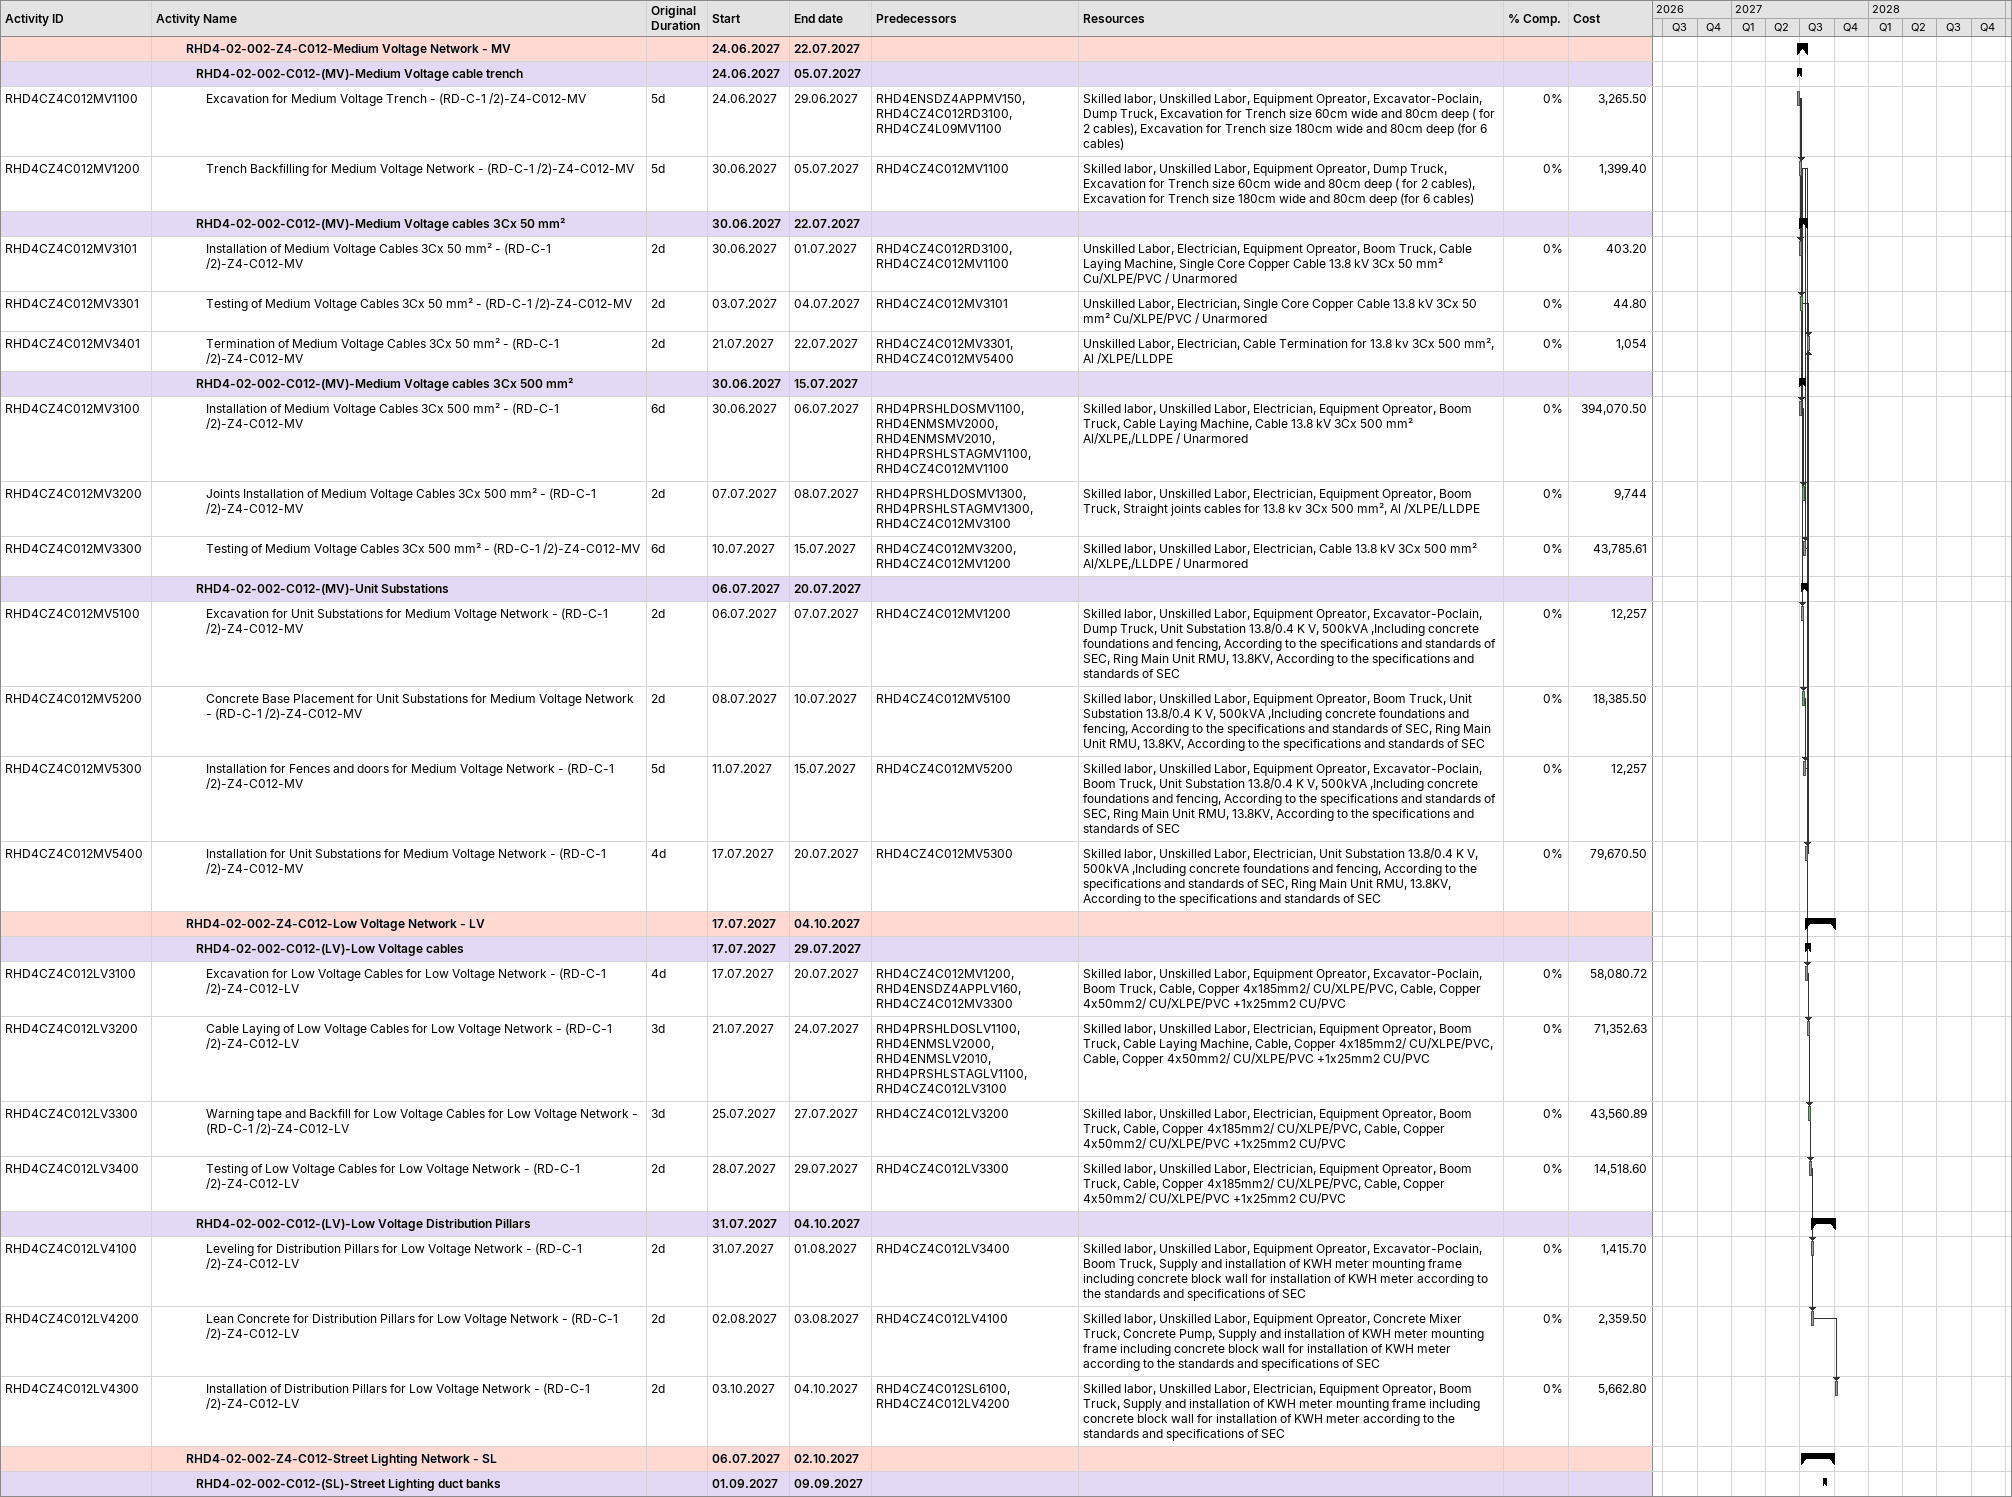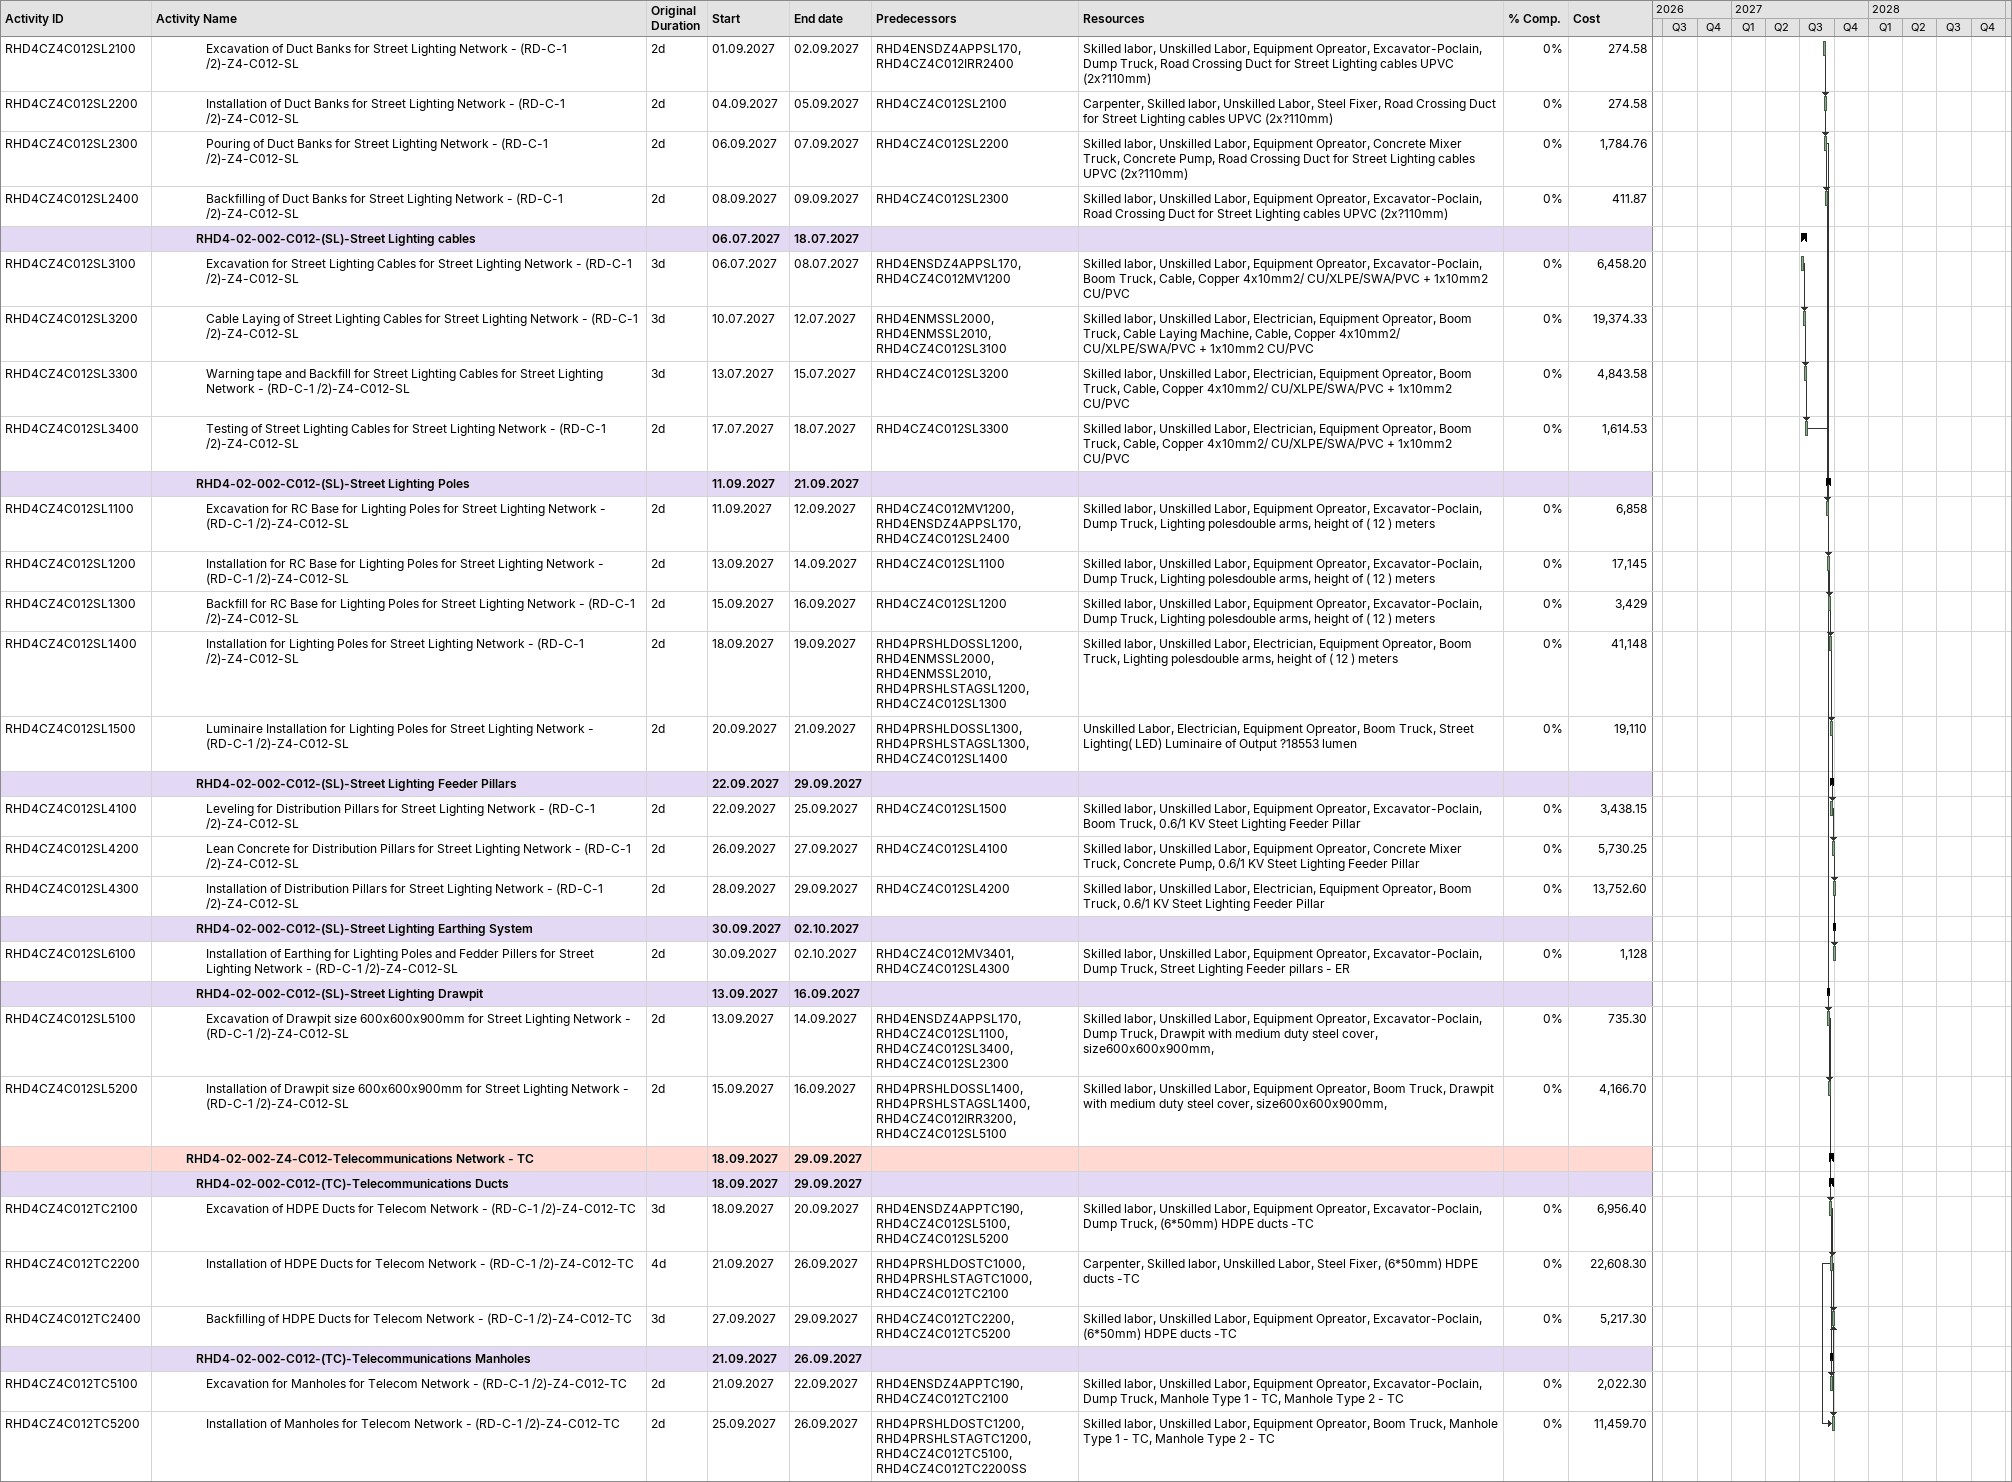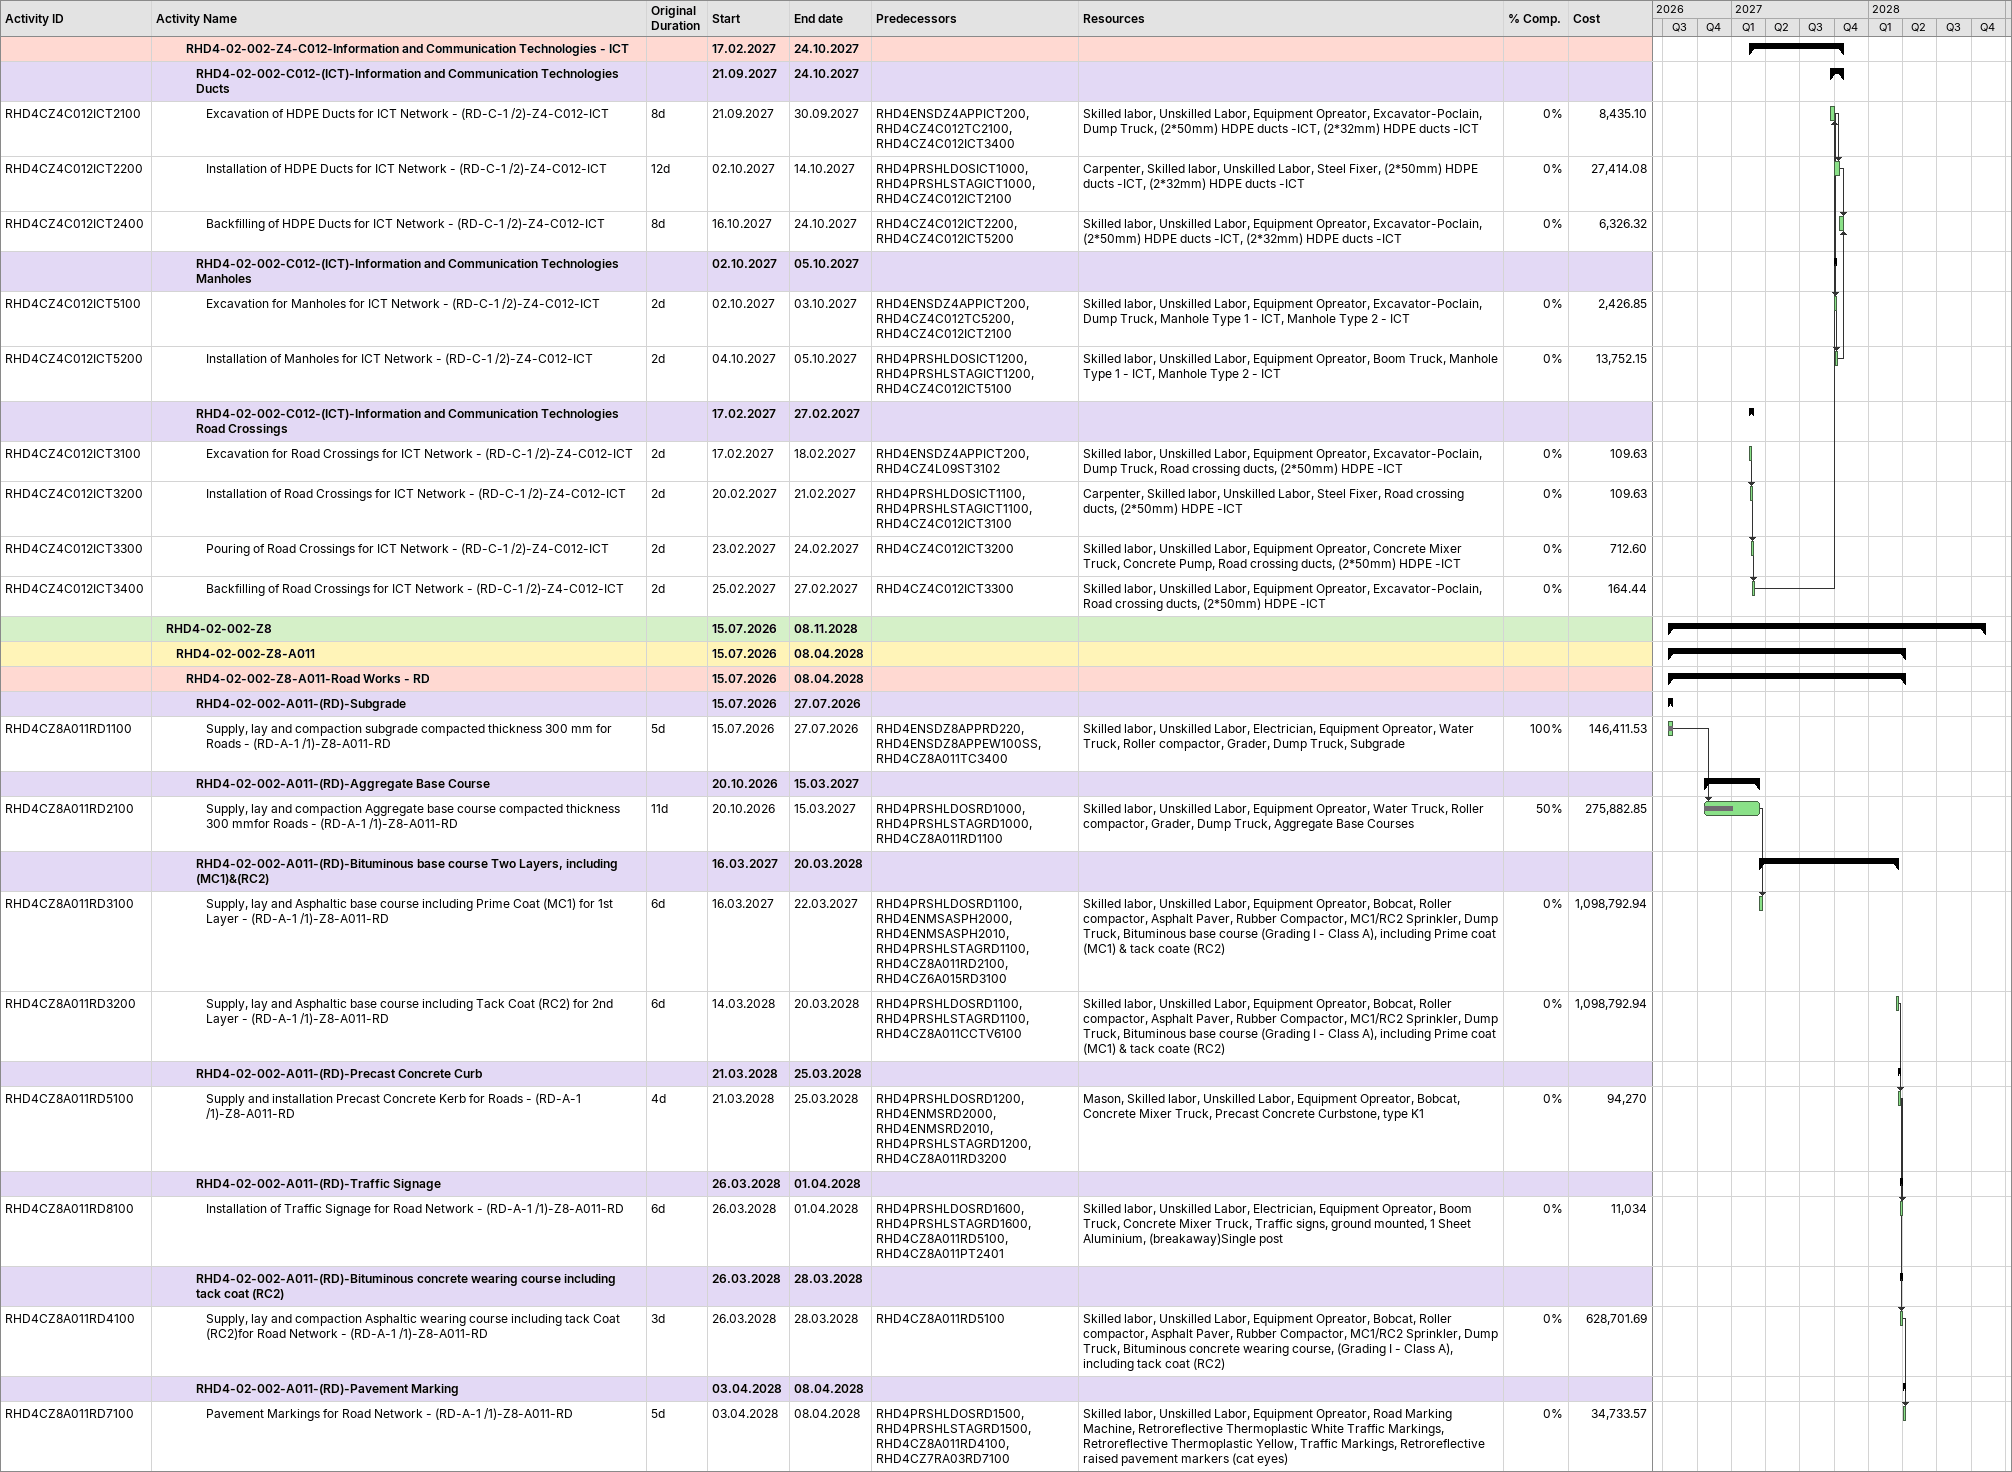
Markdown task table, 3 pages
| ID | Level | Task | Original duration | Start | Finish | Predecessors | Resources | % complete | Cost |
|---|---|---|---|---|---|---|---|---|---|
|  | 4 | **RHD4-02-002-Z4-C012-Medium Voltage Network - MV** |  | 2027-06-24 | 2027-07-22 |  |  |  |  |
|  | 5 | **RHD4-02-002-C012-(MV)-Medium Voltage cable trench** |  | 2027-06-24 | 2027-07-05 |  |  |  |  |
| RHD4CZ4C012MV1100 | 6 | Excavation for Medium Voltage Trench - (RD-C-1 /2)-Z4-C012-MV | 5d | 2027-06-24 | 2027-06-29 | RHD4ENSDZ4APPMV150, RHD4CZ4C012RD3100, RHD4CZ4L09MV1100 | Skilled labor, Unskilled Labor, Equipment Opreator, Excavator-Poclain, Dump Truck, Excavation for Trench size 60cm wide and 80cm deep ( for 2 cables), Excavation for Trench size 180cm wide and 80cm deep (for 6 cables) | 0 | 3265.50 |
| RHD4CZ4C012MV1200 | 6 | Trench Backfilling for Medium Voltage Network - (RD-C-1 /2)-Z4-C012-MV | 5d | 2027-06-30 | 2027-07-05 | RHD4CZ4C012MV1100 | Skilled labor, Unskilled Labor, Equipment Opreator, Dump Truck, Excavation for Trench size 60cm wide and 80cm deep ( for 2 cables), Excavation for Trench size 180cm wide and 80cm deep (for 6 cables) | 0 | 1399.40 |
|  | 5 | **RHD4-02-002-C012-(MV)-Medium Voltage cables 3Cx 50 mm²** |  | 2027-06-30 | 2027-07-22 |  |  |  |  |
| RHD4CZ4C012MV3101 | 6 | Installation of Medium Voltage Cables 3Cx 50 mm² - (RD-C-1 /2)-Z4-C012-MV | 2d | 2027-06-30 | 2027-07-01 | RHD4CZ4C012RD3100, RHD4CZ4C012MV1100 | Unskilled Labor, Electrician, Equipment Opreator, Boom Truck, Cable Laying Machine, Single Core Copper Cable 13.8 kV 3Cx 50 mm² Cu/XLPE/PVC / Unarmored | 0 | 403.20 |
| RHD4CZ4C012MV3301 | 6 | Testing of Medium Voltage Cables 3Cx 50 mm² - (RD-C-1 /2)-Z4-C012-MV | 2d | 2027-07-03 | 2027-07-04 | RHD4CZ4C012MV3101 | Unskilled Labor, Electrician, Single Core Copper Cable 13.8 kV 3Cx 50 mm² Cu/XLPE/PVC / Unarmored | 0 | 44.80 |
| RHD4CZ4C012MV3401 | 6 | Termination of Medium Voltage Cables 3Cx 50 mm² - (RD-C-1 /2)-Z4-C012-MV | 2d | 2027-07-21 | 2027-07-22 | RHD4CZ4C012MV3301, RHD4CZ4C012MV5400 | Unskilled Labor, Electrician, Cable Termination for 13.8 kv 3Cx 500 mm², Al /XLPE/LLDPE | 0 | 1054 |
|  | 5 | **RHD4-02-002-C012-(MV)-Medium Voltage cables 3Cx 500 mm²** |  | 2027-06-30 | 2027-07-15 |  |  |  |  |
| RHD4CZ4C012MV3100 | 6 | Installation of Medium Voltage Cables 3Cx 500 mm² - (RD-C-1 /2)-Z4-C012-MV | 6d | 2027-06-30 | 2027-07-06 | RHD4PRSHLDOSMV1100, RHD4ENMSMV2000, RHD4ENMSMV2010, RHD4PRSHLSTAGMV1100, RHD4CZ4C012MV1100 | Skilled labor, Unskilled Labor, Electrician, Equipment Opreator, Boom Truck, Cable Laying Machine, Cable 13.8 kV 3Cx 500 mm² Al/XLPE,/LLDPE / Unarmored | 0 | 394070.50 |
| RHD4CZ4C012MV3200 | 6 | Joints Installation of Medium Voltage Cables 3Cx 500 mm² - (RD-C-1 /2)-Z4-C012-MV | 2d | 2027-07-07 | 2027-07-08 | RHD4PRSHLDOSMV1300, RHD4PRSHLSTAGMV1300, RHD4CZ4C012MV3100 | Skilled labor, Unskilled Labor, Electrician, Equipment Opreator, Boom Truck, Straight joints cables for 13.8 kv 3Cx 500 mm², Al /XLPE/LLDPE | 0 | 9744 |
| RHD4CZ4C012MV3300 | 6 | Testing of Medium Voltage Cables 3Cx 500 mm² - (RD-C-1 /2)-Z4-C012-MV | 6d | 2027-07-10 | 2027-07-15 | RHD4CZ4C012MV3200, RHD4CZ4C012MV1200 | Skilled labor, Unskilled Labor, Electrician, Cable 13.8 kV 3Cx 500 mm² Al/XLPE,/LLDPE / Unarmored | 0 | 43785.61 |
|  | 5 | **RHD4-02-002-C012-(MV)-Unit Substations** |  | 2027-07-06 | 2027-07-20 |  |  |  |  |
| RHD4CZ4C012MV5100 | 6 | Excavation for Unit Substations for Medium Voltage Network - (RD-C-1 /2)-Z4-C012-MV | 2d | 2027-07-06 | 2027-07-07 | RHD4CZ4C012MV1200 | Skilled labor, Unskilled Labor, Equipment Opreator, Excavator-Poclain, Dump Truck, Unit Substation 13.8/0.4 K V, 500kVA ,Including concrete foundations and fencing, According to the specifications and standards of SEC, Ring Main Unit RMU, 13.8KV, According to the specifications and standards of SEC | 0 | 12257 |
| RHD4CZ4C012MV5200 | 6 | Concrete Base Placement for Unit Substations for Medium Voltage Network - (RD-C-1 /2)-Z4-C012-MV | 2d | 2027-07-08 | 2027-07-10 | RHD4CZ4C012MV5100 | Skilled labor, Unskilled Labor, Equipment Opreator, Boom Truck, Unit Substation 13.8/0.4 K V, 500kVA ,Including concrete foundations and fencing, According to the specifications and standards of SEC, Ring Main Unit RMU, 13.8KV, According to the specifications and standards of SEC | 0 | 18385.50 |
| RHD4CZ4C012MV5300 | 6 | Installation for Fences and doors for Medium Voltage Network - (RD-C-1 /2)-Z4-C012-MV | 5d | 2027-07-11 | 2027-07-15 | RHD4CZ4C012MV5200 | Skilled labor, Unskilled Labor, Equipment Opreator, Excavator-Poclain, Boom Truck, Unit Substation 13.8/0.4 K V, 500kVA ,Including concrete foundations and fencing, According to the specifications and standards of SEC, Ring Main Unit RMU, 13.8KV, According to the specifications and standards of SEC | 0 | 12257 |
| RHD4CZ4C012MV5400 | 6 | Installation for Unit Substations for Medium Voltage Network - (RD-C-1 /2)-Z4-C012-MV | 4d | 2027-07-17 | 2027-07-20 | RHD4CZ4C012MV5300 | Skilled labor, Unskilled Labor, Electrician, Unit Substation 13.8/0.4 K V, 500kVA ,Including concrete foundations and fencing, According to the specifications and standards of SEC, Ring Main Unit RMU, 13.8KV, According to the specifications and standards of SEC | 0 | 79670.50 |
|  | 4 | **RHD4-02-002-Z4-C012-Low Voltage Network - LV** |  | 2027-07-17 | 2027-10-04 |  |  |  |  |
|  | 5 | **RHD4-02-002-C012-(LV)-Low Voltage cables** |  | 2027-07-17 | 2027-07-29 |  |  |  |  |
| RHD4CZ4C012LV3100 | 6 | Excavation for Low Voltage Cables for Low Voltage Network - (RD-C-1 /2)-Z4-C012-LV | 4d | 2027-07-17 | 2027-07-20 | RHD4CZ4C012MV1200, RHD4ENSDZ4APPLV160, RHD4CZ4C012MV3300 | Skilled labor, Unskilled Labor, Equipment Opreator, Excavator-Poclain, Boom Truck, Cable, Copper 4x185mm2/ CU/XLPE/PVC, Cable, Copper 4x50mm2/ CU/XLPE/PVC +1x25mm2 CU/PVC | 0 | 58080.72 |
| RHD4CZ4C012LV3200 | 6 | Cable Laying of Low Voltage Cables for Low Voltage Network - (RD-C-1 /2)-Z4-C012-LV | 3d | 2027-07-21 | 2027-07-24 | RHD4PRSHLDOSLV1100, RHD4ENMSLV2000, RHD4ENMSLV2010, RHD4PRSHLSTAGLV1100, RHD4CZ4C012LV3100 | Skilled labor, Unskilled Labor, Electrician, Equipment Opreator, Boom Truck, Cable Laying Machine, Cable, Copper 4x185mm2/ CU/XLPE/PVC, Cable, Copper 4x50mm2/ CU/XLPE/PVC +1x25mm2 CU/PVC | 0 | 71352.63 |
| RHD4CZ4C012LV3300 | 6 | Warning tape and Backfill for Low Voltage Cables for Low Voltage Network - (RD-C-1 /2)-Z4-C012-LV | 3d | 2027-07-25 | 2027-07-27 | RHD4CZ4C012LV3200 | Skilled labor, Unskilled Labor, Electrician, Equipment Opreator, Boom Truck, Cable, Copper 4x185mm2/ CU/XLPE/PVC, Cable, Copper 4x50mm2/ CU/XLPE/PVC +1x25mm2 CU/PVC | 0 | 43560.89 |
| RHD4CZ4C012LV3400 | 6 | Testing of Low Voltage Cables for Low Voltage Network - (RD-C-1 /2)-Z4-C012-LV | 2d | 2027-07-28 | 2027-07-29 | RHD4CZ4C012LV3300 | Skilled labor, Unskilled Labor, Electrician, Equipment Opreator, Boom Truck, Cable, Copper 4x185mm2/ CU/XLPE/PVC, Cable, Copper 4x50mm2/ CU/XLPE/PVC +1x25mm2 CU/PVC | 0 | 14518.60 |
|  | 5 | **RHD4-02-002-C012-(LV)-Low Voltage Distribution Pillars** |  | 2027-07-31 | 2027-10-04 |  |  |  |  |
| RHD4CZ4C012LV4100 | 6 | Leveling for Distribution Pillars for Low Voltage Network - (RD-C-1 /2)-Z4-C012-LV | 2d | 2027-07-31 | 2027-08-01 | RHD4CZ4C012LV3400 | Skilled labor, Unskilled Labor, Equipment Opreator, Excavator-Poclain, Boom Truck, Supply and installation of KWH meter mounting frame including concrete block wall for installation of KWH meter according to the standards and specifications of SEC | 0 | 1415.70 |
| RHD4CZ4C012LV4200 | 6 | Lean Concrete for Distribution Pillars for Low Voltage Network - (RD-C-1 /2)-Z4-C012-LV | 2d | 2027-08-02 | 2027-08-03 | RHD4CZ4C012LV4100 | Skilled labor, Unskilled Labor, Equipment Opreator, Concrete Mixer Truck, Concrete Pump, Supply and installation of KWH meter mounting frame including concrete block wall for installation of KWH meter according to the standards and specifications of SEC | 0 | 2359.50 |
| RHD4CZ4C012LV4300 | 6 | Installation of Distribution Pillars for Low Voltage Network - (RD-C-1 /2)-Z4-C012-LV | 2d | 2027-10-03 | 2027-10-04 | RHD4CZ4C012SL6100, RHD4CZ4C012LV4200 | Skilled labor, Unskilled Labor, Electrician, Equipment Opreator, Boom Truck, Supply and installation of KWH meter mounting frame including concrete block wall for installation of KWH meter according to the standards and specifications of SEC | 0 | 5662.80 |
|  | 4 | **RHD4-02-002-Z4-C012-Street Lighting Network - SL** |  | 2027-07-06 | 2027-10-02 |  |  |  |  |
|  | 5 | **RHD4-02-002-C012-(SL)-Street Lighting duct banks** |  | 2027-09-01 | 2027-09-09 |  |  |  |  |
| RHD4CZ4C012SL2100 | 6 | Excavation of Duct Banks for Street Lighting Network - (RD-C-1 /2)-Z4-C012-SL | 2d | 2027-09-01 | 2027-09-02 | RHD4ENSDZ4APPSL170, RHD4CZ4C012IRR2400 | Skilled labor, Unskilled Labor, Equipment Opreator, Excavator-Poclain, Dump Truck, Road Crossing Duct for Street Lighting cables UPVC (2x?110mm) | 0 | 274.58 |
| RHD4CZ4C012SL2200 | 6 | Installation of Duct Banks for Street Lighting Network - (RD-C-1 /2)-Z4-C012-SL | 2d | 2027-09-04 | 2027-09-05 | RHD4CZ4C012SL2100 | Carpenter, Skilled labor, Unskilled Labor, Steel Fixer, Road Crossing Duct for Street Lighting cables UPVC (2x?110mm) | 0 | 274.58 |
| RHD4CZ4C012SL2300 | 6 | Pouring of Duct Banks for Street Lighting Network - (RD-C-1 /2)-Z4-C012-SL | 2d | 2027-09-06 | 2027-09-07 | RHD4CZ4C012SL2200 | Skilled labor, Unskilled Labor, Equipment Opreator, Concrete Mixer Truck, Concrete Pump, Road Crossing Duct for Street Lighting cables UPVC (2x?110mm) | 0 | 1784.76 |
| RHD4CZ4C012SL2400 | 6 | Backfilling of Duct Banks for Street Lighting Network - (RD-C-1 /2)-Z4-C012-SL | 2d | 2027-09-08 | 2027-09-09 | RHD4CZ4C012SL2300 | Skilled labor, Unskilled Labor, Equipment Opreator, Excavator-Poclain, Road Crossing Duct for Street Lighting cables UPVC (2x?110mm) | 0 | 411.87 |
|  | 5 | **RHD4-02-002-C012-(SL)-Street Lighting cables** |  | 2027-07-06 | 2027-07-18 |  |  |  |  |
| RHD4CZ4C012SL3100 | 6 | Excavation for Street Lighting Cables for Street Lighting Network - (RD-C-1 /2)-Z4-C012-SL | 3d | 2027-07-06 | 2027-07-08 | RHD4ENSDZ4APPSL170, RHD4CZ4C012MV1200 | Skilled labor, Unskilled Labor, Equipment Opreator, Excavator-Poclain, Boom Truck, Cable, Copper 4x10mm2/ CU/XLPE/SWA/PVC + 1x10mm2 CU/PVC | 0 | 6458.20 |
| RHD4CZ4C012SL3200 | 6 | Cable Laying of Street Lighting Cables for Street Lighting Network - (RD-C-1 /2)-Z4-C012-SL | 3d | 2027-07-10 | 2027-07-12 | RHD4ENMSSL2000, RHD4ENMSSL2010, RHD4CZ4C012SL3100 | Skilled labor, Unskilled Labor, Electrician, Equipment Opreator, Boom Truck, Cable Laying Machine, Cable, Copper 4x10mm2/ CU/XLPE/SWA/PVC + 1x10mm2 CU/PVC | 0 | 19374.33 |
| RHD4CZ4C012SL3300 | 6 | Warning tape and Backfill for Street Lighting Cables for Street Lighting Network - (RD-C-1 /2)-Z4-C012-SL | 3d | 2027-07-13 | 2027-07-15 | RHD4CZ4C012SL3200 | Skilled labor, Unskilled Labor, Electrician, Equipment Opreator, Boom Truck, Cable, Copper 4x10mm2/ CU/XLPE/SWA/PVC + 1x10mm2 CU/PVC | 0 | 4843.58 |
| RHD4CZ4C012SL3400 | 6 | Testing of Street Lighting Cables for Street Lighting Network - (RD-C-1 /2)-Z4-C012-SL | 2d | 2027-07-17 | 2027-07-18 | RHD4CZ4C012SL3300 | Skilled labor, Unskilled Labor, Electrician, Equipment Opreator, Boom Truck, Cable, Copper 4x10mm2/ CU/XLPE/SWA/PVC + 1x10mm2 CU/PVC | 0 | 1614.53 |
|  | 5 | **RHD4-02-002-C012-(SL)-Street Lighting Poles** |  | 2027-09-11 | 2027-09-21 |  |  |  |  |
| RHD4CZ4C012SL1100 | 6 | Excavation for RC Base for Lighting Poles for Street Lighting Network - (RD-C-1 /2)-Z4-C012-SL | 2d | 2027-09-11 | 2027-09-12 | RHD4CZ4C012MV1200, RHD4ENSDZ4APPSL170, RHD4CZ4C012SL2400 | Skilled labor, Unskilled Labor, Equipment Opreator, Excavator-Poclain, Dump Truck, Lighting polesdouble arms, height of ( 12 ) meters | 0 | 6858 |
| RHD4CZ4C012SL1200 | 6 | Installation for RC Base for Lighting Poles for Street Lighting Network - (RD-C-1 /2)-Z4-C012-SL | 2d | 2027-09-13 | 2027-09-14 | RHD4CZ4C012SL1100 | Skilled labor, Unskilled Labor, Equipment Opreator, Excavator-Poclain, Dump Truck, Lighting polesdouble arms, height of ( 12 ) meters | 0 | 17145 |
| RHD4CZ4C012SL1300 | 6 | Backfill for RC Base for Lighting Poles for Street Lighting Network - (RD-C-1 /2)-Z4-C012-SL | 2d | 2027-09-15 | 2027-09-16 | RHD4CZ4C012SL1200 | Skilled labor, Unskilled Labor, Equipment Opreator, Excavator-Poclain, Dump Truck, Lighting polesdouble arms, height of ( 12 ) meters | 0 | 3429 |
| RHD4CZ4C012SL1400 | 6 | Installation for Lighting Poles for Street Lighting Network - (RD-C-1 /2)-Z4-C012-SL | 2d | 2027-09-18 | 2027-09-19 | RHD4PRSHLDOSSL1200, RHD4ENMSSL2000, RHD4ENMSSL2010, RHD4PRSHLSTAGSL1200, RHD4CZ4C012SL1300 | Skilled labor, Unskilled Labor, Electrician, Equipment Opreator, Boom Truck, Lighting polesdouble arms, height of ( 12 ) meters | 0 | 41148 |
| RHD4CZ4C012SL1500 | 6 | Luminaire Installation for Lighting Poles for Street Lighting Network - (RD-C-1 /2)-Z4-C012-SL | 2d | 2027-09-20 | 2027-09-21 | RHD4PRSHLDOSSL1300, RHD4PRSHLSTAGSL1300, RHD4CZ4C012SL1400 | Unskilled Labor, Electrician, Equipment Opreator, Boom Truck, Street Lighting( LED) Luminaire of Output ?18553 lumen | 0 | 19110 |
|  | 5 | **RHD4-02-002-C012-(SL)-Street Lighting Feeder Pillars** |  | 2027-09-22 | 2027-09-29 |  |  |  |  |
| RHD4CZ4C012SL4100 | 6 | Leveling for Distribution Pillars for Street Lighting Network - (RD-C-1 /2)-Z4-C012-SL | 2d | 2027-09-22 | 2027-09-25 | RHD4CZ4C012SL1500 | Skilled labor, Unskilled Labor, Equipment Opreator, Excavator-Poclain, Boom Truck, 0.6/1 KV Steet Lighting Feeder Pillar | 0 | 3438.15 |
| RHD4CZ4C012SL4200 | 6 | Lean Concrete for Distribution Pillars for Street Lighting Network - (RD-C-1 /2)-Z4-C012-SL | 2d | 2027-09-26 | 2027-09-27 | RHD4CZ4C012SL4100 | Skilled labor, Unskilled Labor, Equipment Opreator, Concrete Mixer Truck, Concrete Pump, 0.6/1 KV Steet Lighting Feeder Pillar | 0 | 5730.25 |
| RHD4CZ4C012SL4300 | 6 | Installation of Distribution Pillars for Street Lighting Network - (RD-C-1 /2)-Z4-C012-SL | 2d | 2027-09-28 | 2027-09-29 | RHD4CZ4C012SL4200 | Skilled labor, Unskilled Labor, Electrician, Equipment Opreator, Boom Truck, 0.6/1 KV Steet Lighting Feeder Pillar | 0 | 13752.60 |
|  | 5 | **RHD4-02-002-C012-(SL)-Street Lighting Earthing System** |  | 2027-09-30 | 2027-10-02 |  |  |  |  |
| RHD4CZ4C012SL6100 | 6 | Installation of Earthing for Lighting Poles and Fedder Pillers for Street Lighting Network - (RD-C-1 /2)-Z4-C012-SL | 2d | 2027-09-30 | 2027-10-02 | RHD4CZ4C012MV3401, RHD4CZ4C012SL4300 | Skilled labor, Unskilled Labor, Equipment Opreator, Excavator-Poclain, Dump Truck, Street Lighting Feeder pillars - ER | 0 | 1128 |
|  | 5 | **RHD4-02-002-C012-(SL)-Street Lighting Drawpit** |  | 2027-09-13 | 2027-09-16 |  |  |  |  |
| RHD4CZ4C012SL5100 | 6 | Excavation of Drawpit size 600x600x900mm for Street Lighting Network - (RD-C-1 /2)-Z4-C012-SL | 2d | 2027-09-13 | 2027-09-14 | RHD4ENSDZ4APPSL170, RHD4CZ4C012SL1100, RHD4CZ4C012SL3400, RHD4CZ4C012SL2300 | Skilled labor, Unskilled Labor, Equipment Opreator, Excavator-Poclain, Dump Truck, Drawpit with medium duty steel cover, size600x600x900mm, | 0 | 735.30 |
| RHD4CZ4C012SL5200 | 6 | Installation of Drawpit size 600x600x900mm for Street Lighting Network - (RD-C-1 /2)-Z4-C012-SL | 2d | 2027-09-15 | 2027-09-16 | RHD4PRSHLDOSSL1400, RHD4PRSHLSTAGSL1400, RHD4CZ4C012IRR3200, RHD4CZ4C012SL5100 | Skilled labor, Unskilled Labor, Equipment Opreator, Boom Truck, Drawpit with medium duty steel cover, size600x600x900mm, | 0 | 4166.70 |
|  | 4 | **RHD4-02-002-Z4-C012-Telecommunications Network - TC** |  | 2027-09-18 | 2027-09-29 |  |  |  |  |
|  | 5 | **RHD4-02-002-C012-(TC)-Telecommunications Ducts** |  | 2027-09-18 | 2027-09-29 |  |  |  |  |
| RHD4CZ4C012TC2100 | 6 | Excavation of HDPE Ducts for Telecom Network - (RD-C-1 /2)-Z4-C012-TC | 3d | 2027-09-18 | 2027-09-20 | RHD4ENSDZ4APPTC190, RHD4CZ4C012SL5100, RHD4CZ4C012SL5200 | Skilled labor, Unskilled Labor, Equipment Opreator, Excavator-Poclain, Dump Truck, (6*50mm) HDPE ducts -TC | 0 | 6956.40 |
| RHD4CZ4C012TC2200 | 6 | Installation of HDPE Ducts for Telecom Network - (RD-C-1 /2)-Z4-C012-TC | 4d | 2027-09-21 | 2027-09-26 | RHD4PRSHLDOSTC1000, RHD4PRSHLSTAGTC1000, RHD4CZ4C012TC2100 | Carpenter, Skilled labor, Unskilled Labor, Steel Fixer, (6*50mm) HDPE ducts -TC | 0 | 22608.30 |
| RHD4CZ4C012TC2400 | 6 | Backfilling of HDPE Ducts for Telecom Network - (RD-C-1 /2)-Z4-C012-TC | 3d | 2027-09-27 | 2027-09-29 | RHD4CZ4C012TC2200, RHD4CZ4C012TC5200 | Skilled labor, Unskilled Labor, Equipment Opreator, Excavator-Poclain, (6*50mm) HDPE ducts -TC | 0 | 5217.30 |
|  | 5 | **RHD4-02-002-C012-(TC)-Telecommunications Manholes** |  | 2027-09-21 | 2027-09-26 |  |  |  |  |
| RHD4CZ4C012TC5100 | 6 | Excavation for Manholes for Telecom Network - (RD-C-1 /2)-Z4-C012-TC | 2d | 2027-09-21 | 2027-09-22 | RHD4ENSDZ4APPTC190, RHD4CZ4C012TC2100 | Skilled labor, Unskilled Labor, Equipment Opreator, Excavator-Poclain, Dump Truck, Manhole Type 1 - TC, Manhole Type 2 - TC | 0 | 2022.30 |
| RHD4CZ4C012TC5200 | 6 | Installation of Manholes for Telecom Network - (RD-C-1 /2)-Z4-C012-TC | 2d | 2027-09-25 | 2027-09-26 | RHD4PRSHLDOSTC1200, RHD4PRSHLSTAGTC1200, RHD4CZ4C012TC5100, RHD4CZ4C012TC2200SS | Skilled labor, Unskilled Labor, Equipment Opreator, Boom Truck, Manhole Type 1 - TC, Manhole Type 2 - TC | 0 | 11459.70 |
|  | 4 | **RHD4-02-002-Z4-C012-Information and Communication Technologies - ICT** |  | 2027-02-17 | 2027-10-24 |  |  |  |  |
|  | 5 | **RHD4-02-002-C012-(ICT)-Information and Communication Technologies Ducts** |  | 2027-09-21 | 2027-10-24 |  |  |  |  |
| RHD4CZ4C012ICT2100 | 6 | Excavation of HDPE Ducts for ICT Network - (RD-C-1 /2)-Z4-C012-ICT | 8d | 2027-09-21 | 2027-09-30 | RHD4ENSDZ4APPICT200, RHD4CZ4C012TC2100, RHD4CZ4C012ICT3400 | Skilled labor, Unskilled Labor, Equipment Opreator, Excavator-Poclain, Dump Truck, (2*50mm) HDPE ducts -ICT, (2*32mm) HDPE ducts -ICT | 0 | 8435.10 |
| RHD4CZ4C012ICT2200 | 6 | Installation of HDPE Ducts for ICT Network - (RD-C-1 /2)-Z4-C012-ICT | 12d | 2027-10-02 | 2027-10-14 | RHD4PRSHLDOSICT1000, RHD4PRSHLSTAGICT1000, RHD4CZ4C012ICT2100 | Carpenter, Skilled labor, Unskilled Labor, Steel Fixer, (2*50mm) HDPE ducts -ICT, (2*32mm) HDPE ducts -ICT | 0 | 27414.08 |
| RHD4CZ4C012ICT2400 | 6 | Backfilling of HDPE Ducts for ICT Network - (RD-C-1 /2)-Z4-C012-ICT | 8d | 2027-10-16 | 2027-10-24 | RHD4CZ4C012ICT2200, RHD4CZ4C012ICT5200 | Skilled labor, Unskilled Labor, Equipment Opreator, Excavator-Poclain, (2*50mm) HDPE ducts -ICT, (2*32mm) HDPE ducts -ICT | 0 | 6326.32 |
|  | 5 | **RHD4-02-002-C012-(ICT)-Information and Communication Technologies Manholes** |  | 2027-10-02 | 2027-10-05 |  |  |  |  |
| RHD4CZ4C012ICT5100 | 6 | Excavation for Manholes for ICT Network - (RD-C-1 /2)-Z4-C012-ICT | 2d | 2027-10-02 | 2027-10-03 | RHD4ENSDZ4APPICT200, RHD4CZ4C012TC5200, RHD4CZ4C012ICT2100 | Skilled labor, Unskilled Labor, Equipment Opreator, Excavator-Poclain, Dump Truck, Manhole Type 1 - ICT, Manhole Type 2 - ICT | 0 | 2426.85 |
| RHD4CZ4C012ICT5200 | 6 | Installation of Manholes for ICT Network - (RD-C-1 /2)-Z4-C012-ICT | 2d | 2027-10-04 | 2027-10-05 | RHD4PRSHLDOSICT1200, RHD4PRSHLSTAGICT1200, RHD4CZ4C012ICT5100 | Skilled labor, Unskilled Labor, Equipment Opreator, Boom Truck, Manhole Type 1 - ICT, Manhole Type 2 - ICT | 0 | 13752.15 |
|  | 5 | **RHD4-02-002-C012-(ICT)-Information and Communication Technologies Road Crossings** |  | 2027-02-17 | 2027-02-27 |  |  |  |  |
| RHD4CZ4C012ICT3100 | 6 | Excavation for Road Crossings for ICT Network - (RD-C-1 /2)-Z4-C012-ICT | 2d | 2027-02-17 | 2027-02-18 | RHD4ENSDZ4APPICT200, RHD4CZ4L09ST3102 | Skilled labor, Unskilled Labor, Equipment Opreator, Excavator-Poclain, Dump Truck, Road crossing ducts, (2*50mm) HDPE -ICT | 0 | 109.63 |
| RHD4CZ4C012ICT3200 | 6 | Installation of Road Crossings for ICT Network - (RD-C-1 /2)-Z4-C012-ICT | 2d | 2027-02-20 | 2027-02-21 | RHD4PRSHLDOSICT1100, RHD4PRSHLSTAGICT1100, RHD4CZ4C012ICT3100 | Carpenter, Skilled labor, Unskilled Labor, Steel Fixer, Road crossing ducts, (2*50mm) HDPE -ICT | 0 | 109.63 |
| RHD4CZ4C012ICT3300 | 6 | Pouring of Road Crossings for ICT Network - (RD-C-1 /2)-Z4-C012-ICT | 2d | 2027-02-23 | 2027-02-24 | RHD4CZ4C012ICT3200 | Skilled labor, Unskilled Labor, Equipment Opreator, Concrete Mixer Truck, Concrete Pump, Road crossing ducts, (2*50mm) HDPE -ICT | 0 | 712.60 |
| RHD4CZ4C012ICT3400 | 6 | Backfilling of Road Crossings for ICT Network - (RD-C-1 /2)-Z4-C012-ICT | 2d | 2027-02-25 | 2027-02-27 | RHD4CZ4C012ICT3300 | Skilled labor, Unskilled Labor, Equipment Opreator, Excavator-Poclain, Road crossing ducts, (2*50mm) HDPE -ICT | 0 | 164.44 |
|  | 2 | **RHD4-02-002-Z8** |  | 2026-07-15 | 2028-11-08 |  |  |  |  |
|  | 3 | **RHD4-02-002-Z8-A011** |  | 2026-07-15 | 2028-04-08 |  |  |  |  |
|  | 4 | **RHD4-02-002-Z8-A011-Road Works - RD** |  | 2026-07-15 | 2028-04-08 |  |  |  |  |
|  | 5 | **RHD4-02-002-A011-(RD)-Subgrade** |  | 2026-07-15 | 2026-07-27 |  |  |  |  |
| RHD4CZ8A011RD1100 | 6 | Supply, lay and compaction subgrade compacted thickness 300 mm for Roads - (RD-A-1 /1)-Z8-A011-RD | 5d | 2026-07-15 | 2026-07-27 | RHD4ENSDZ8APPRD220, RHD4ENSDZ8APPEW100SS, RHD4CZ8A011TC3400 | Skilled labor, Unskilled Labor, Electrician, Equipment Opreator, Water Truck, Roller compactor, Grader, Dump Truck, Subgrade | 100 | 146411.53 |
|  | 5 | **RHD4-02-002-A011-(RD)-Aggregate Base Course** |  | 2026-10-20 | 2027-03-15 |  |  |  |  |
| RHD4CZ8A011RD2100 | 6 | Supply, lay and compaction Aggregate base course compacted thickness 300 mmfor Roads - (RD-A-1 /1)-Z8-A011-RD | 11d | 2026-10-20 | 2027-03-15 | RHD4PRSHLDOSRD1000, RHD4PRSHLSTAGRD1000, RHD4CZ8A011RD1100 | Skilled labor, Unskilled Labor, Equipment Opreator, Water Truck, Roller compactor, Grader, Dump Truck, Aggregate Base Courses | 50 | 275882.85 |
|  | 5 | **RHD4-02-002-A011-(RD)-Bituminous base course Two Layers, including (MC1)&(RC2)** |  | 2027-03-16 | 2028-03-20 |  |  |  |  |
| RHD4CZ8A011RD3100 | 6 | Supply, lay and Asphaltic base course including Prime Coat (MC1) for 1st Layer - (RD-A-1 /1)-Z8-A011-RD | 6d | 2027-03-16 | 2027-03-22 | RHD4PRSHLDOSRD1100, RHD4ENMSASPH2000, RHD4ENMSASPH2010, RHD4PRSHLSTAGRD1100, RHD4CZ8A011RD2100, RHD4CZ6A015RD3100 | Skilled labor, Unskilled Labor, Equipment Opreator, Bobcat, Roller compactor, Asphalt Paver, Rubber Compactor, MC1/RC2 Sprinkler, Dump Truck, Bituminous base course (Grading I - Class A), including Prime coat (MC1) & tack coate (RC2) | 0 | 1098792.94 |
| RHD4CZ8A011RD3200 | 6 | Supply, lay and Asphaltic base course including Tack Coat (RC2) for 2nd Layer - (RD-A-1 /1)-Z8-A011-RD | 6d | 2028-03-14 | 2028-03-20 | RHD4PRSHLDOSRD1100, RHD4PRSHLSTAGRD1100, RHD4CZ8A011CCTV6100 | Skilled labor, Unskilled Labor, Equipment Opreator, Bobcat, Roller compactor, Asphalt Paver, Rubber Compactor, MC1/RC2 Sprinkler, Dump Truck, Bituminous base course (Grading I - Class A), including Prime coat (MC1) & tack coate (RC2) | 0 | 1098792.94 |
|  | 5 | **RHD4-02-002-A011-(RD)-Precast Concrete Curb** |  | 2028-03-21 | 2028-03-25 |  |  |  |  |
| RHD4CZ8A011RD5100 | 6 | Supply and installation Precast Concrete Kerb for Roads - (RD-A-1 /1)-Z8-A011-RD | 4d | 2028-03-21 | 2028-03-25 | RHD4PRSHLDOSRD1200, RHD4ENMSRD2000, RHD4ENMSRD2010, RHD4PRSHLSTAGRD1200, RHD4CZ8A011RD3200 | Mason, Skilled labor, Unskilled Labor, Equipment Opreator, Bobcat, Concrete Mixer Truck, Precast Concrete Curbstone, type K1 | 0 | 94270 |
|  | 5 | **RHD4-02-002-A011-(RD)-Traffic Signage** |  | 2028-03-26 | 2028-04-01 |  |  |  |  |
| RHD4CZ8A011RD8100 | 6 | Installation of Traffic Signage for Road Network - (RD-A-1 /1)-Z8-A011-RD | 6d | 2028-03-26 | 2028-04-01 | RHD4PRSHLDOSRD1600, RHD4PRSHLSTAGRD1600, RHD4CZ8A011RD5100, RHD4CZ8A011PT2401 | Skilled labor, Unskilled Labor, Electrician, Equipment Opreator, Boom Truck, Concrete Mixer Truck, Traffic signs, ground mounted, 1 Sheet Aluminium, (breakaway)Single post | 0 | 11034 |
|  | 5 | **RHD4-02-002-A011-(RD)-Bituminous concrete wearing course including tack coat (RC2)** |  | 2028-03-26 | 2028-03-28 |  |  |  |  |
| RHD4CZ8A011RD4100 | 6 | Supply, lay and compaction Asphaltic wearing course including tack Coat (RC2)for Road Network - (RD-A-1 /1)-Z8-A011-RD | 3d | 2028-03-26 | 2028-03-28 | RHD4CZ8A011RD5100 | Skilled labor, Unskilled Labor, Equipment Opreator, Bobcat, Roller compactor, Asphalt Paver, Rubber Compactor, MC1/RC2 Sprinkler, Dump Truck, Bituminous concrete wearing course, (Grading I - Class A), including tack coat (RC2) | 0 | 628701.69 |
|  | 5 | **RHD4-02-002-A011-(RD)-Pavement Marking** |  | 2028-04-03 | 2028-04-08 |  |  |  |  |
| RHD4CZ8A011RD7100 | 6 | Pavement Markings for Road Network - (RD-A-1 /1)-Z8-A011-RD | 5d | 2028-04-03 | 2028-04-08 | RHD4PRSHLDOSRD1500, RHD4PRSHLSTAGRD1500, RHD4CZ8A011RD4100, RHD4CZ7RA03RD7100 | Skilled labor, Unskilled Labor, Equipment Opreator, Road Marking Machine, Retroreflective Thermoplastic White Traffic Markings, Retroreflective Thermoplastic Yellow, Traffic Markings, Retroreflective raised pavement markers (cat eyes) | 0 | 34733.57 |
